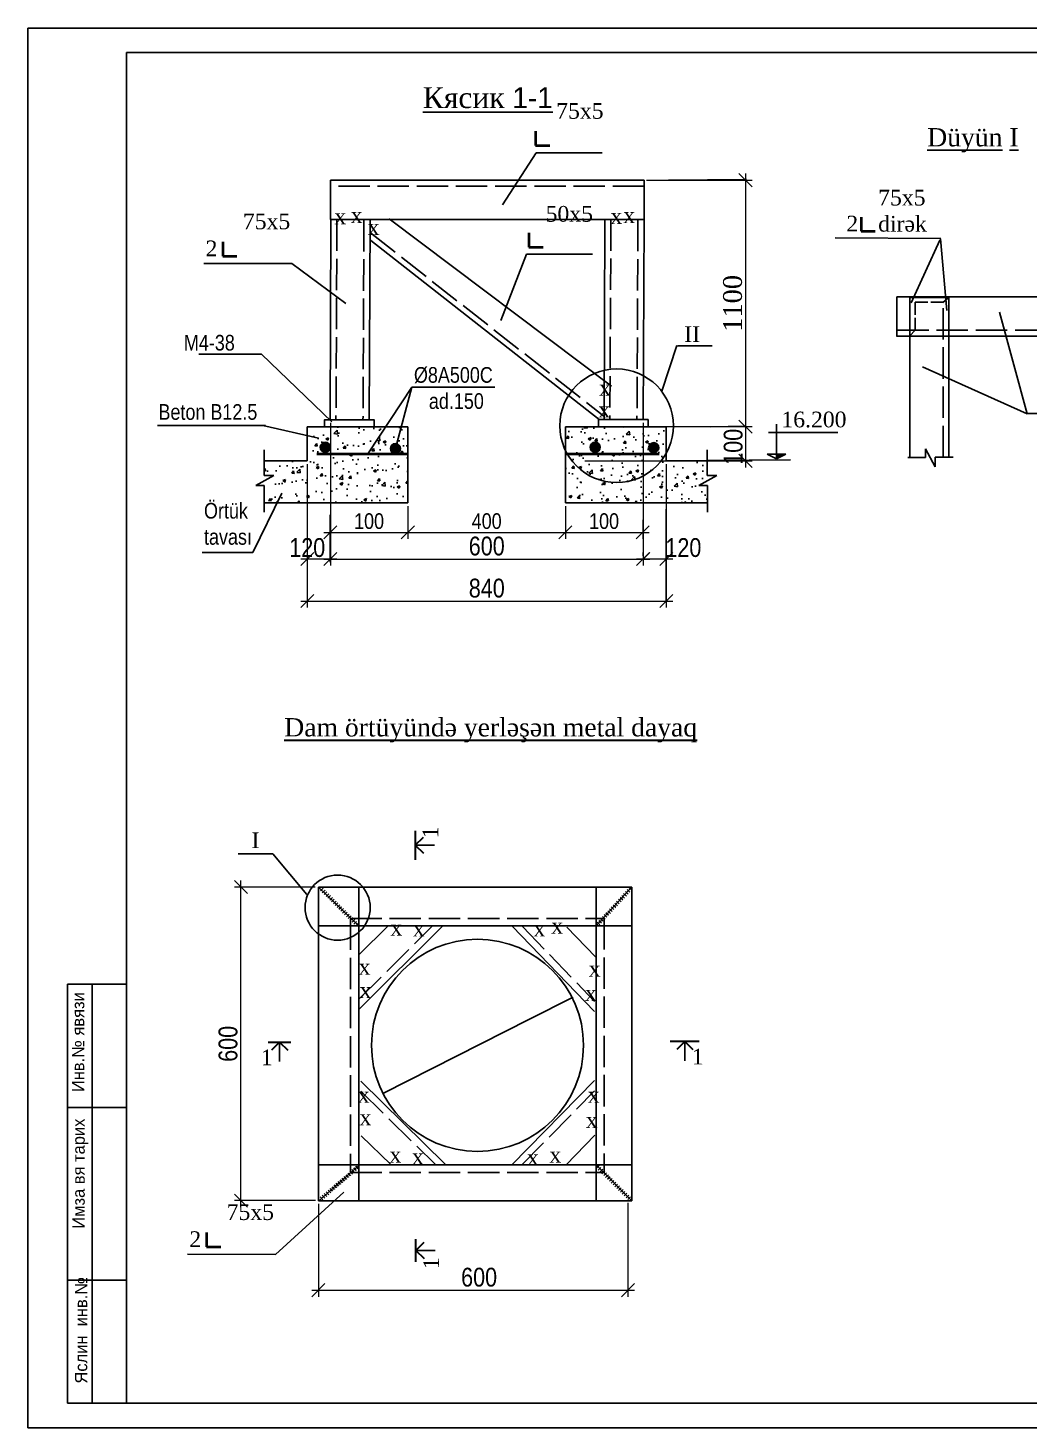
# Model space of a CAD drawing. Header units: millimetres. Extents: x -149347 to 251215, y -2929184 to -2541447.
# Drawn here: x 197257 to 216407, y -2694886 to -2668104 of the extents above; entities that cross this region are included whole.
import ezdxf

# ---------------------------------------------------------------- set-up
doc = ezdxf.new("R2010")
doc.units = ezdxf.units.MM
doc.linetypes.add('ACAD_ISO02W100', pattern=[15, 12, -3])
doc.styles.add('CP_ATTR', font='A3TI(LA).TTF')
doc.styles.get("Standard").update_dxf_attribs({"font": 'times.ttf'})
doc.styles.add('style1', font='A3TI(LA).TTF', dxfattribs={"height": 400})
doc.styles.add('style3', font='A3TI(LA).TTF', dxfattribs={"height": 400})
doc.styles.add('style6', font='ARIALN.TTF', dxfattribs={"height": 300})
doc.dimstyles.new('DIM_100', dxfattribs={"dimscale": 100, "dimtxt": 250, "dimasz": 2.5, "dimexe": 1.25, "dimexo": 0.625, "dimtad": 1, "dimdec": 0, "dimtxsty": 'style1', "dimblk": 'OBLIQUE', "dimcen": 2.5, "dimdle": 1.25, "dimclrd": 251, "dimclre": 251, "dimaunit": 1, "dimadec": 3, "dimazin": 0, "dimtfac": 1, "dimtdec": 0, "dimtmove": 1, "dimatfit": 3, "dimfxl": 1.25, "dimlwd": 5, "dimlwe": 5, "dimarcsym": 0})
doc.dimstyles.get("Standard").update_dxf_attribs({"dimtxt": 0.18, "dimasz": 0.18, "dimexe": 0.18, "dimexo": 0.0625, "dimgap": 0.09, "dimtad": 0, "dimtih": 1, "dimtoh": 1, "dimdec": 4, "dimzin": 0, "dimdsep": 46, "dimtxsty": 'Standard', "dimcen": 0.09, "dimadec": 0, "dimazin": 0, "dimtfac": 1, "dimtdec": 4, "dimtofl": 0, "dimtmove": 0, "dimatfit": 3, "dimfxl": 1, "dimtolj": 1, "dimtzin": 0, "dimarcsym": 0})

# ---------------------------------------------------------------- blocks, each defined once
blk = doc.blocks.new('mekteb')
at = {"color": 0, "lineweight": 25}
for p, q in [((99643, -1821466), (139843, -1821466)), ((99643, -1849866), (99643, -1821466)), ((139843, -1849866), (99643, -1849866))]:
    blk.add_line(p, q, dxfattribs=at)
at = {"color": 0, "lineweight": 25, "ltscale": 15}
for p, q in [((101643, -1849366), (101643, -1821966)), ((139343, -1821966), (101643, -1821966)), ((101643, -1849366), (139343, -1849366))]:
    blk.add_line(p, q, dxfattribs=at)
at = {"lineweight": 25, "ltscale": 0.25}
for p, q in [((100443, -1849366), (100443, -1840866)), ((100943, -1849367), (100943, -1840866))]:
    blk.add_line(p, q, dxfattribs=at)
at = {"lineweight": 25}
for p, q in [((101643, -1840866), (100443, -1840866)), ((101645, -1843366), (100445, -1843366)), ((101645, -1846866), (100445, -1846866)), ((101643, -1849366), (100443, -1849366))]:
    blk.add_line(p, q, dxfattribs=at)
at = {"lineweight": 25, "char_height": 250.01, "width": 5960.07, "attachment_point": 1, "rotation": 90, "style": 'CP_ATTR'}
for s, insert in [('\\pt3143;Инв.№ явязи', (100535, -1843053)), ('\\pt3143;Имза вя тарих', (100544, -1845823)), ('\\pt3143;Яслин  инв.№', (100595, -1848965))]:
    blk.add_mtext(s, dxfattribs=dict(at, insert=insert))
blk = doc.blocks.new('_Oblique')
at = {"color": 0, "linetype": 'ByBlock', "lineweight": -2}
blk.add_line((-0.5, -0.5), (0.5, 0.5), dxfattribs=at)
blk = doc.blocks.new('*D1612')
at = {"color": 251, "linetype": 'ByBlock', "lineweight": 5, "ltscale": 50, "transparency": 16777216}
blk.add_line((210984, -2670889), (210984, -2675855), dxfattribs=at)
at = {"color": 251, "lineweight": 5, "ltscale": 50, "transparency": 16777216}
for p, q in [((209088, -2671014), (211109, -2671014)), ((209163, -2675730), (211109, -2675730))]:
    blk.add_line(p, q, dxfattribs=at)
at = {"layer": 'Defpoints', "color": 0, "lineweight": 15, "ltscale": 50, "transparency": 16777216}
for p in [(209026, -2671014), (209100, -2675730), (210984, -2675730)]:
    blk.add_point(p, dxfattribs=at)
at = {"color": 251, "lineweight": 5, "ltscale": 50, "transparency": 16777216, "xscale": 250, "yscale": 250, "zscale": 250}
for p, rotation in [((210984, -2671014), 90), ((210984, -2675730), 270)]:
    blk.add_blockref('_Oblique', p, dxfattribs=dict(at, rotation=rotation))
at = {"color": 0, "lineweight": 15, "ltscale": 50, "transparency": 16777216, "insert": (210738, -2673372), "char_height": 300, "attachment_point": 5, "rotation": 90, "style": 'style6'}
blk.add_mtext('{\\fTimes New Roman|b0|i0|c238|p18;\\H1.2x;1100}', dxfattribs=at)
blk = doc.blocks.new('*D1613')
at = {"color": 251, "lineweight": 5, "ltscale": 50, "transparency": 16777216}
for p, q in [((210388, -2675730), (211109, -2675730)), ((207908, -2676384), (211109, -2676384))]:
    blk.add_line(p, q, dxfattribs=at)
at = {"color": 251, "linetype": 'ByBlock', "lineweight": 5, "ltscale": 50, "transparency": 16777216}
blk.add_line((210984, -2675605), (210984, -2676509), dxfattribs=at)
at = {"layer": 'Defpoints', "color": 0, "lineweight": 15, "ltscale": 50, "transparency": 16777216}
for p in [(210325, -2675730), (207846, -2676384), (210984, -2676384)]:
    blk.add_point(p, dxfattribs=at)
at = {"color": 251, "lineweight": 5, "ltscale": 50, "transparency": 16777216, "xscale": 250, "yscale": 250, "zscale": 250}
for p, rotation in [((210984, -2675730), 90), ((210984, -2676384), 270)]:
    blk.add_blockref('_Oblique', p, dxfattribs=dict(at, rotation=rotation))
at = {"color": 0, "lineweight": 15, "ltscale": 50, "transparency": 16777216, "insert": (210750, -2676115), "char_height": 300, "attachment_point": 5, "rotation": 90, "style": 'style6'}
blk.add_mtext('{\\H1.2x;100}', dxfattribs=at)
blk = doc.blocks.new('*D1614')
at = {"color": 251, "lineweight": 5, "ltscale": 50, "transparency": 16777216}
for p, q in [((202599, -2676449), (202599, -2679192)), ((209469, -2676449), (209469, -2679192))]:
    blk.add_line(p, q, dxfattribs=at)
at = {"color": 251, "linetype": 'ByBlock', "lineweight": 5, "ltscale": 50, "transparency": 16777216}
blk.add_line((202474, -2679067), (209594, -2679067), dxfattribs=at)
at = {"layer": 'Defpoints', "color": 0, "lineweight": 15, "ltscale": 50, "transparency": 16777216}
for p in [(202599, -2676387), (209469, -2676387), (209469, -2679067)]:
    blk.add_point(p, dxfattribs=at)
at = {"color": 251, "lineweight": 5, "ltscale": 50, "transparency": 16777216, "xscale": 250, "yscale": 250, "zscale": 250, "rotation": 180}
blk.add_blockref('_Oblique', (202599, -2679067), dxfattribs=at)
at = {"color": 251, "lineweight": 5, "ltscale": 50, "transparency": 16777216, "xscale": 250, "yscale": 250, "zscale": 250}
blk.add_blockref('_Oblique', (209469, -2679067), dxfattribs=at)
at = {"color": 0, "lineweight": 15, "ltscale": 50, "transparency": 16777216, "insert": (206034, -2678821), "char_height": 300, "attachment_point": 5, "style": 'style6'}
blk.add_mtext('{\\H1.2x;840}', dxfattribs=at)
blk = doc.blocks.new('*D1615')
at = {"color": 251, "lineweight": 5, "ltscale": 50, "transparency": 16777216}
for p, q in [((203041, -2675659), (203041, -2678387)), ((209026, -2675656), (209026, -2678387))]:
    blk.add_line(p, q, dxfattribs=at)
at = {"color": 251, "linetype": 'ByBlock', "lineweight": 5, "ltscale": 50, "transparency": 16777216}
blk.add_line((202916, -2678262), (209151, -2678262), dxfattribs=at)
at = {"layer": 'Defpoints', "color": 0, "lineweight": 15, "ltscale": 50, "transparency": 16777216}
for p in [(203041, -2675597), (209026, -2675593), (209026, -2678262)]:
    blk.add_point(p, dxfattribs=at)
at = {"color": 251, "lineweight": 5, "ltscale": 50, "transparency": 16777216, "xscale": 250, "yscale": 250, "zscale": 250, "rotation": 180}
blk.add_blockref('_Oblique', (203041, -2678262), dxfattribs=at)
at = {"color": 251, "lineweight": 5, "ltscale": 50, "transparency": 16777216, "xscale": 250, "yscale": 250, "zscale": 250}
blk.add_blockref('_Oblique', (209026, -2678262), dxfattribs=at)
at = {"color": 0, "lineweight": 15, "ltscale": 50, "transparency": 16777216, "insert": (206033, -2678016), "char_height": 300, "attachment_point": 5, "style": 'style6'}
blk.add_mtext('{\\H1.2x;600}', dxfattribs=at)
blk = doc.blocks.new('*D1616')
at = {"color": 251, "linetype": 'ByBlock', "lineweight": 5, "ltscale": 50, "transparency": 16777216}
blk.add_line((203166, -2678263), (202475, -2678263), dxfattribs=at)
at = {"color": 251, "lineweight": 5, "ltscale": 50, "transparency": 16777216}
for p, q in [((202600, -2678325), (202600, -2678388)), ((203041, -2678325), (203041, -2678388))]:
    blk.add_line(p, q, dxfattribs=at)
at = {"layer": 'Defpoints', "color": 0, "lineweight": 15, "ltscale": 50, "transparency": 16777216}
for p in [(202600, -2678262), (202600, -2678263), (203041, -2678262)]:
    blk.add_point(p, dxfattribs=at)
at = {"color": 251, "lineweight": 5, "ltscale": 50, "transparency": 16777216, "xscale": 250, "yscale": 250, "zscale": 250, "rotation": 180}
blk.add_blockref('_Oblique', (202600, -2678263), dxfattribs=at)
at = {"color": 251, "lineweight": 5, "ltscale": 50, "transparency": 16777216, "xscale": 250, "yscale": 250, "zscale": 250}
blk.add_blockref('_Oblique', (203041, -2678263), dxfattribs=at)
at = {"color": 0, "lineweight": 15, "ltscale": 50, "transparency": 16777216, "insert": (202599, -2678045), "char_height": 300, "attachment_point": 5, "style": 'style6'}
blk.add_mtext('{\\H1.2x;120}', dxfattribs=at)
blk = doc.blocks.new('*D1617')
at = {"color": 251, "lineweight": 5, "ltscale": 50, "transparency": 16777216}
for p, q in [((209025, -2678203), (209025, -2678136)), ((209468, -2678203), (209468, -2678136))]:
    blk.add_line(p, q, dxfattribs=at)
at = {"color": 251, "linetype": 'ByBlock', "lineweight": 5, "ltscale": 50, "transparency": 16777216}
blk.add_line((208900, -2678261), (209593, -2678261), dxfattribs=at)
at = {"layer": 'Defpoints', "color": 0, "lineweight": 15, "ltscale": 50, "transparency": 16777216}
for p in [(209025, -2678266), (209468, -2678261), (209468, -2678266)]:
    blk.add_point(p, dxfattribs=at)
at = {"color": 251, "lineweight": 5, "ltscale": 50, "transparency": 16777216, "xscale": 250, "yscale": 250, "zscale": 250, "rotation": 180}
blk.add_blockref('_Oblique', (209025, -2678261), dxfattribs=at)
at = {"color": 251, "lineweight": 5, "ltscale": 50, "transparency": 16777216, "xscale": 250, "yscale": 250, "zscale": 250}
blk.add_blockref('_Oblique', (209468, -2678261), dxfattribs=at)
at = {"color": 0, "lineweight": 15, "ltscale": 50, "transparency": 16777216, "insert": (209795, -2678045), "char_height": 300, "attachment_point": 5, "style": 'style6'}
blk.add_mtext('{\\H1.2x;120}', dxfattribs=at)
blk = doc.blocks.new('*D1619')
at = {"color": 0, "lineweight": -2, "transparency": 16777216}
for p, q in [((207676, -2686648), (206851, -2687067)), ((204060, -2688482), (206850, -2687067))]:
    blk.add_line(p, q, dxfattribs=at)
at = {"color": 0, "transparency": 16777216}
for p, q in [((207676, -2686647), (207677, -2686648)), ((204059, -2688481), (204060, -2688482))]:
    blk.add_line(p, q, dxfattribs=at)
at = {"color": 0, "lineweight": 15, "transparency": 16777216}
for points in [[(207676, -2686648), (207676, -2686648), (207677, -2686648)], [(204060, -2688482), (204060, -2688482), (204060, -2688482)]]:
    blk.add_solid(points, dxfattribs=at)
at = {"layer": 'Defpoints', "color": 0, "lineweight": 15, "transparency": 16777216}
for p in [(207668, -2686631), (207677, -2686648), (204051, -2688465)]:
    blk.add_point(p, dxfattribs=at)
at = {"color": 0, "transparency": 16777216, "insert": (206850, -2687067), "char_height": 0.18, "attachment_point": 5}
blk.add_mtext('\\A1;{\\fTimes New Roman|b0|i0|c238|p18;\\H1.2x;%%C400}', dxfattribs=at)
blk = doc.blocks.new('*D1620')
at = {"color": 251, "lineweight": 5, "ltscale": 50, "transparency": 16777216}
for p, q in [((202812, -2690600), (202812, -2692374)), ((208735, -2690579), (208735, -2692374))]:
    blk.add_line(p, q, dxfattribs=at)
at = {"color": 251, "linetype": 'ByBlock', "lineweight": 5, "ltscale": 50, "transparency": 16777216}
blk.add_line((202687, -2692249), (208860, -2692249), dxfattribs=at)
at = {"layer": 'Defpoints', "color": 0, "lineweight": 15, "ltscale": 50, "transparency": 16777216}
for p in [(202812, -2690537), (208735, -2690516), (208735, -2692249)]:
    blk.add_point(p, dxfattribs=at)
at = {"color": 251, "lineweight": 5, "ltscale": 50, "transparency": 16777216, "xscale": 250, "yscale": 250, "zscale": 250, "rotation": 180}
blk.add_blockref('_Oblique', (202812, -2692249), dxfattribs=at)
at = {"color": 251, "lineweight": 5, "ltscale": 50, "transparency": 16777216, "xscale": 250, "yscale": 250, "zscale": 250}
blk.add_blockref('_Oblique', (208735, -2692249), dxfattribs=at)
at = {"color": 0, "lineweight": 15, "ltscale": 50, "transparency": 16777216, "insert": (205887, -2692003), "char_height": 300, "attachment_point": 5, "style": 'style6'}
blk.add_mtext('{\\H1.2x;600}', dxfattribs=at)
blk = doc.blocks.new('*D1618')
at = {"color": 251, "lineweight": 5, "ltscale": 50, "transparency": 16777216}
for p, q in [((202750, -2684537), (201206, -2684537)), ((202757, -2690537), (201206, -2690537))]:
    blk.add_line(p, q, dxfattribs=at)
at = {"color": 251, "linetype": 'ByBlock', "lineweight": 5, "ltscale": 50, "transparency": 16777216}
blk.add_line((201331, -2690662), (201331, -2684412), dxfattribs=at)
at = {"layer": 'Defpoints', "color": 0, "lineweight": 15, "ltscale": 50, "transparency": 16777216}
for p in [(201331, -2684537), (202812, -2684537), (202820, -2690537)]:
    blk.add_point(p, dxfattribs=at)
at = {"color": 251, "lineweight": 5, "ltscale": 50, "transparency": 16777216, "xscale": 250, "yscale": 250, "zscale": 250}
for p, rotation in [((201331, -2684537), 90), ((201331, -2690537), 270)]:
    blk.add_blockref('_Oblique', p, dxfattribs=dict(at, rotation=rotation))
at = {"color": 0, "lineweight": 15, "ltscale": 50, "transparency": 16777216, "insert": (201085, -2687537), "char_height": 300, "attachment_point": 5, "rotation": 90, "style": 'style6'}
blk.add_mtext('{\\H1.2x;600}', dxfattribs=at)
blk = doc.blocks.new('*D1632')
at = {"color": 251, "lineweight": 5, "ltscale": 50, "transparency": 16777216}
for p, q in [((204524, -2677251), (204524, -2677879)), ((203041, -2677478), (203041, -2677879))]:
    blk.add_line(p, q, dxfattribs=at)
at = {"color": 251, "linetype": 'ByBlock', "lineweight": 5, "ltscale": 50, "transparency": 16777216}
blk.add_line((202916, -2677754), (204649, -2677754), dxfattribs=at)
at = {"layer": 'Defpoints', "color": 0, "lineweight": 15, "ltscale": 50, "transparency": 16777216}
for p in [(203041, -2677416), (204524, -2677188), (204524, -2677754)]:
    blk.add_point(p, dxfattribs=at)
at = {"color": 251, "lineweight": 5, "ltscale": 50, "transparency": 16777216, "xscale": 250, "yscale": 250, "zscale": 250, "rotation": 180}
blk.add_blockref('_Oblique', (203041, -2677754), dxfattribs=at)
at = {"color": 251, "lineweight": 5, "ltscale": 50, "transparency": 16777216, "xscale": 250, "yscale": 250, "zscale": 250}
blk.add_blockref('_Oblique', (204524, -2677754), dxfattribs=at)
at = {"color": 0, "lineweight": 15, "ltscale": 50, "transparency": 16777216, "insert": (203782, -2677539), "char_height": 300, "attachment_point": 5, "style": 'style6'}
blk.add_mtext('100', dxfattribs=at)
blk = doc.blocks.new('*D1633')
at = {"color": 251, "lineweight": 5, "ltscale": 50, "transparency": 16777216}
for p, q in [((204524, -2677251), (204524, -2677879)), ((207539, -2677251), (207539, -2677879))]:
    blk.add_line(p, q, dxfattribs=at)
at = {"color": 251, "linetype": 'ByBlock', "lineweight": 5, "ltscale": 50, "transparency": 16777216}
blk.add_line((204399, -2677754), (207664, -2677754), dxfattribs=at)
at = {"layer": 'Defpoints', "color": 0, "lineweight": 15, "ltscale": 50, "transparency": 16777216}
for p in [(204524, -2677189), (207539, -2677188), (207539, -2677754)]:
    blk.add_point(p, dxfattribs=at)
at = {"color": 251, "lineweight": 5, "ltscale": 50, "transparency": 16777216, "xscale": 250, "yscale": 250, "zscale": 250, "rotation": 180}
blk.add_blockref('_Oblique', (204524, -2677754), dxfattribs=at)
at = {"color": 251, "lineweight": 5, "ltscale": 50, "transparency": 16777216, "xscale": 250, "yscale": 250, "zscale": 250}
blk.add_blockref('_Oblique', (207539, -2677754), dxfattribs=at)
at = {"color": 0, "lineweight": 15, "ltscale": 50, "transparency": 16777216, "insert": (206032, -2677539), "char_height": 300, "attachment_point": 5, "style": 'style6'}
blk.add_mtext('400', dxfattribs=at)
blk = doc.blocks.new('*D1634')
at = {"color": 251, "lineweight": 5, "ltscale": 50, "transparency": 16777216}
for p, q in [((207539, -2677251), (207539, -2677879)), ((209017, -2677511), (209017, -2677879))]:
    blk.add_line(p, q, dxfattribs=at)
at = {"color": 251, "linetype": 'ByBlock', "lineweight": 5, "ltscale": 50, "transparency": 16777216}
blk.add_line((207414, -2677754), (209142, -2677754), dxfattribs=at)
at = {"layer": 'Defpoints', "color": 0, "lineweight": 15, "ltscale": 50, "transparency": 16777216}
for p in [(207539, -2677189), (209017, -2677448), (209017, -2677754)]:
    blk.add_point(p, dxfattribs=at)
at = {"color": 251, "lineweight": 5, "ltscale": 50, "transparency": 16777216, "xscale": 250, "yscale": 250, "zscale": 250, "rotation": 180}
blk.add_blockref('_Oblique', (207539, -2677754), dxfattribs=at)
at = {"color": 251, "lineweight": 5, "ltscale": 50, "transparency": 16777216, "xscale": 250, "yscale": 250, "zscale": 250}
blk.add_blockref('_Oblique', (209017, -2677754), dxfattribs=at)
at = {"color": 0, "lineweight": 15, "ltscale": 50, "transparency": 16777216, "insert": (208278, -2677539), "char_height": 300, "attachment_point": 5, "style": 'style6'}
blk.add_mtext('100', dxfattribs=at)

msp = doc.modelspace()

# ---------------------------------------------------------------- hatches: boundary and pattern name
h = msp.add_hatch()
h.set_pattern_fill('AR-CONC', color=256, scale=3, style=0)
h.set_pattern_definition([(50, (-24879.62, -2748099.73), (546.554, -47.81726), [57.15, -628.65]), (355, (-24879.6, -2748099.73), (-105.7285, 573.1699), [45.72, -502.92]), (100.451, (-24834.1, -2748103.7), (440.8275, 525.3501), [48.57, -534.27]), (46.1842, (-24879.6, -2747947.3), (813.2371, -126.127), [85.725, -942.975]), (96.6356, (-24811.85, -2747957.8), (712.2127, 742.2767), [72.855, -801.405]), (351.184, (-24879.6, -2747947.3), (712.2138, 742.2754), [68.58, -754.38]), (21, (-24803.42, -2747985.43), (454.8446, -306.79656), [57.15, -628.65]), (326, (-24803.4, -2747985.43), (185.4061, 552.5639), [45.72, -502.92]), (71.4514, (-24765.5, -2748011), (640.2495, 245.7686), [48.57, -534.27]), (37.5, (-24879.62, -2748099.73), (9.26581, 253.66512), [0, -496.824, 0, -510.54, 0, -504.825]), (7.5, (-24879.62, -2748099.73), (200.459, 300.54172), [0, -291.084, 0, -485.394, 0, -192.405]), (327.5, (-25049.55, -2748099.73), (406.77179, -17.18623), [0, -190.5, 0, -594.36, 0, -788.67]), (317.5, (-25125.75, -2748099.73), (444.38754, 76.27947), [0, -247.65, 0, -394.716, 0, -560.07])])
h.paths.add_polyline_path([(202847.52814, -2676124.38823, -1), (203041.49965, -2676124.38823, -1)], flags=16)
h.paths.add_polyline_path([(209468.71838, -2675733.51644), (207613.71544, -2675733.51644, 0.7053041086), (209554.12776, -2676383.53023), (209468.71838, -2676383.56703)])
h.paths.add_polyline_path([(209324.26704, -2676133.20517, -1), (209130.29553, -2676133.20517, -1)], flags=16)
h.paths.add_polyline_path([(208203.60492, -2676124.38823, -1), (208009.63341, -2676124.38823, -1)], flags=16)
edge = h.paths.add_edge_path()
edge.add_line((204524.18999, -2677188.03498), (204524.18999, -2676247.8248))
edge.add_line((204524.18999, -2676247.8248), (204285.77923, -2676247.8248))
edge.add_arc((204285.77923, -2676150.83905), 96.98575, 75.108460223, 270, ccw=False)
edge.add_line((204310.70361, -2676057.11066), (204396.75421, -2675733.51644))
edge.add_line((204396.75421, -2675733.51644), (203877.20967, -2675733.51644))
edge.add_line((203877.20967, -2675733.51644), (203877.20967, -2675733.96773))
edge.add_line((203877.20967, -2675733.96773), (202929.95688, -2675733.96773))
edge.add_line((202929.95688, -2675733.96773), (202929.95688, -2675733.51644))
edge.add_line((202929.95688, -2675733.51644), (202598.60102, -2675733.51644))
edge.add_line((202598.60102, -2675733.51644), (202598.60102, -2676386.52741))
edge.add_line((202598.60102, -2676386.52741), (201772.49631, -2676386.88338))
edge.add_line((201772.49631, -2676386.88338), (201772.49631, -2676665.58836))
edge.add_line((201772.49631, -2676665.58836), (201959.09069, -2676665.58836))
edge.add_line((201959.09069, -2676665.58836), (201614.19936, -2676854.14801))
edge.add_line((201614.19936, -2676854.14801), (201776.88407, -2676854.14801))
edge.add_line((201776.88407, -2676854.14801), (201776.88407, -2677188.03498))
edge.add_line((201776.88407, -2677188.03498), (204524.18999, -2677188.03498))
edge = h.paths.add_edge_path()
edge.add_line((207539.35773, -2676247.8248), (207539.35773, -2677188.03498))
edge.add_line((207539.35773, -2677188.03498), (210255.23505, -2677188.03498))
edge.add_line((210255.23505, -2677188.03498), (210255.23505, -2676854.14801))
edge.add_line((210255.23505, -2676854.14801), (210092.55034, -2676854.14801))
edge.add_line((210092.55034, -2676854.14801), (210437.44167, -2676665.58836))
edge.add_line((210437.44167, -2676665.58836), (210250.84729, -2676665.58836))
edge.add_line((210250.84729, -2676665.58836), (210250.84729, -2676383.23001))
edge.add_line((210250.84729, -2676383.23001), (209554.12776, -2676383.53023))
edge.add_arc((208699.70921, -2675712.87574), 1086.1899, 209.505064658, 321.870745055, ccw=False)
edge.add_line((207754.38492, -2676247.8248), (207539.35773, -2676247.8248))
edge = h.paths.add_edge_path()
edge.add_line((207539.35773, -2675733.51644), (207539.35773, -2676247.8248))
edge.add_line((207539.35773, -2676247.8248), (207754.38492, -2676247.8248))
edge.add_arc((208699.70921, -2675712.87574), 1086.1899, 181.088848522, 209.505064658, ccw=False)
edge.add_line((207613.71544, -2675733.51644), (207539.35773, -2675733.51644))
edge = h.paths.add_edge_path()
edge.add_line((204524.18999, -2676247.8248), (204524.18999, -2675733.51644))
edge.add_line((204524.18999, -2675733.51644), (204396.75421, -2675733.51644))
edge.add_line((204396.75421, -2675733.51644), (204310.70361, -2676057.11066))
edge.add_arc((204285.77923, -2676150.83905), 96.98575, -90, 75.108460223, ccw=False)
edge.add_line((204285.77923, -2676247.8248), (204524.18999, -2676247.8248))
for points in [[(203041.49965, -2676124.38823, 1), (202847.52814, -2676124.38823, 1)], [(204382.76498, -2676150.83905, 1), (204188.79347, -2676150.83905, 1)], [(208203.60492, -2676124.38823, 1), (208009.63341, -2676124.38823, 1)], [(209324.26704, -2676133.20517, 1), (209130.29553, -2676133.20517, 1)]]:
    msp.add_hatch(color=256).paths.add_polyline_path(points)
at = {"ltscale": 200}
msp.add_hatch(color=256, dxfattribs=at).paths.add_polyline_path([(211752.42174, -2676253.21626), (211573.68397, -2676253.21626), (211573.68397, -2676342.95371)])

# ---------------------------------------------------------------- linework, layer by layer
at = {"lineweight": 40}
for p, q in [((206966.36147, -2670077.69441), (206966.36147, -2670349.86968)), ((206966.36147, -2670349.86968), (207238.75975, -2670349.86968)), ((213194.84878, -2671719.43441), (213194.84878, -2671991.60969)), ((206841.34155, -2672024.88794), (206841.34155, -2672297.06322)), ((213194.84878, -2671991.60969), (213467.24707, -2671991.60969)), ((200982.81573, -2672193.84509), (200982.81573, -2672466.02036)), ((206841.34155, -2672297.06322), (207113.73983, -2672297.06322)), ((200982.81573, -2672466.02036), (201255.21401, -2672466.02036)), ((202785.68015, -2676247.8248), (204524.18999, -2676247.8248)), ((207539.35773, -2676247.8248), (209333.17045, -2676247.8248)), ((200671.90534, -2691147.31914), (200671.90534, -2691419.49442)), ((200671.90534, -2691419.49442), (200944.30363, -2691419.49442))]:
    msp.add_line(p, q, dxfattribs=at)
for p, q in [((206336.3841, -2671488.6379), (206976.4325, -2670493.06588)), ((206976.4325, -2670493.06588), (208241.52267, -2670493.06588)), ((211000.60241, -2671004.42545), (209507.38537, -2671014.1013)), ((203044.0934, -2671014.1013), (203044.0934, -2671764.1013)), ((209044.0934, -2671014.1013), (203044.0934, -2671014.1013)), ((209044.0934, -2671764.1013), (209044.0934, -2671014.1013)), ((203052.74762, -2671767.59409), (203040.56456, -2675596.97767)), ((203044.0934, -2671764.1013), (209044.0934, -2671764.1013)), ((203802.74762, -2671767.59409), (203052.74762, -2671767.59409)), ((203784.60231, -2675596.97767), (203802.74762, -2671767.59409)), ((208419.97693, -2674958.09009), (204163.90352, -2671752.82603)), ((208294.0934, -2671764.1013), (208281.91034, -2675593.48488)), ((209025.9481, -2675593.48488), (209044.0934, -2671764.1013)), ((203813.32345, -2672170.97759), (208180.91466, -2675591.61661)), ((212697.43525, -2672118.71664), (214720.15956, -2672130.27832)), ((214704.11324, -2672160.35952), (214153.19121, -2673359.71131)), ((214716.70574, -2672135.19523), (214833.18689, -2673510.69768)), ((200617.68465, -2672609.21656), (202302.84101, -2672611.84984)), ((202302.84101, -2672611.84984), (203336.67874, -2673376.26348)), ((206301.87525, -2673697.18398), (206790.67642, -2672432.40113)), ((206790.67642, -2672432.40113), (208055.76659, -2672432.40113)), ((213877.20265, -2673999.36559), (213877.20265, -2673249.36559)), ((217784.35196, -2673249.36559), (213878.82841, -2673249.36559)), ((214126.76203, -2673258.05206), (214126.76203, -2676323.49127)), ((214876.76203, -2673258.05206), (214126.76203, -2673258.05206)), ((214761.28426, -2673352.07004), (214871.02386, -2673261.91391)), ((214876.76203, -2676329.08746), (214876.76203, -2673258.05206)), ((215843.88111, -2673541.09258), (216370.34616, -2675483.37143)), ((214229.65892, -2673885.69662), (214127.2358, -2673992.90928)), ((214224.78163, -2673880.82345), (214229.65892, -2673885.69662)), ((209668.82752, -2674179.09328), (209382.77271, -2675050.84752)), ((213873.23222, -2673999.36559), (217784.35196, -2673999.36559)), ((201725.28438, -2674344.80154), (200523.48087, -2674344.80154)), ((203068.1808, -2675636.27969), (201725.28438, -2674344.80154)), ((216370.34616, -2675483.37143), (214369.24752, -2674586.21114)), ((204598.50348, -2674974.83614), (203770.6151, -2676233.73374)), ((204285.77923, -2676150.83905), (204598.50348, -2674974.83614)), ((206186.04816, -2674974.83614), (204598.50348, -2674974.83614)), ((216352.41869, -2675475.64836), (217318.76279, -2675475.64836)), ((199732.13001, -2675710.12283), (201802.84207, -2675710.12283)), ((202815.8195, -2675952.22143), (201751.80632, -2675709.56055)), ((202598.60102, -2675733.51644), (204524.18999, -2675733.51644)), ((202598.60102, -2675733.51644), (202598.60102, -2676386.88338)), ((207539.35773, -2675733.51644), (209468.71838, -2675733.51644)), ((209468.71838, -2675733.51644), (209468.71838, -2676386.88338)), ((210983.70711, -2675720.79909), (210313.67601, -2675730.47494)), ((201772.49631, -2676175.7334), (201772.49631, -2676665.58836)), ((209468.71838, -2676383.56703), (211846.21548, -2676363.34536)), ((210250.84729, -2676175.7334), (210250.84729, -2676665.58836)), ((214425.32343, -2676319.51234), (214087.29734, -2676319.51234)), ((214613.88307, -2676501.71896), (214425.32343, -2676156.82763)), ((214425.32343, -2676156.82763), (214425.32343, -2676319.51234)), ((214957.82588, -2676315.12458), (214613.88307, -2676315.12458)), ((214613.88307, -2676315.12458), (214613.88307, -2676501.71896)), ((201772.49631, -2676386.88338), (202598.60102, -2676386.52741)), ((201959.09069, -2676665.58836), (201614.19936, -2676854.14801)), ((201614.19936, -2676854.14801), (201776.88407, -2676854.14801)), ((201772.49631, -2676665.58836), (201959.09069, -2676665.58836)), ((201776.88407, -2676854.14801), (201776.88407, -2677367.69199)), ((210437.44167, -2676665.58836), (210092.55034, -2676854.14801)), ((210092.55034, -2676854.14801), (210255.23505, -2676854.14801)), ((210250.84729, -2676665.58836), (210437.44167, -2676665.58836)), ((210255.23505, -2676854.14801), (210255.23505, -2677367.69199)), ((202115.0435, -2676999.83666), (201559.81568, -2678136.20352)), ((201776.88407, -2677188.03498), (204524.18999, -2677188.03498)), ((207539.35773, -2677188.03498), (210255.23505, -2677188.03498)), ((209468.71838, -2679067.19126), (209468.71838, -2677310.69886)), ((201559.81568, -2678136.20352), (200585.96678, -2678136.20352)), ((202593.93158, -2684678.78137), (201939.12506, -2683900.16959)), ((202812.04411, -2684537.40591), (208812.04411, -2684537.40591)), ((202812.04411, -2690537.40591), (202812.04411, -2684537.40591)), ((203588.31241, -2685276.52463), (202812.04411, -2684537.40591)), ((202852.28549, -2684609.82093), (202904.33346, -2684559.41924)), ((202887.62401, -2684645.19307), (202939.67198, -2684594.79138)), ((202922.96254, -2684680.56522), (202975.01051, -2684630.16353)), ((202958.30106, -2684715.93736), (203010.34903, -2684665.53567)), ((203588.31241, -2690537.40591), (203588.31241, -2684537.40591)), ((208121.43879, -2685285.90642), (208802.57111, -2684541.71098)), ((208124.25008, -2684537.40591), (208124.25008, -2690537.40591)), ((208703.97219, -2684709.13575), (208651.66988, -2684658.99803)), ((208738.00576, -2684672.50631), (208685.70345, -2684622.36859)), ((208772.03933, -2684635.87686), (208719.73702, -2684585.73915)), ((208806.0729, -2684599.24742), (208753.77059, -2684549.1097)), ((208812.04411, -2684537.40591), (208812.04411, -2690537.40591)), ((202993.63958, -2684751.30951), (203045.68755, -2684700.90782)), ((203028.97811, -2684786.68166), (203081.02608, -2684736.27997)), ((203064.31663, -2684822.0538), (203116.3646, -2684771.65211)), ((203099.65516, -2684857.42595), (203151.70313, -2684807.02426)), ((203134.99368, -2684892.7981), (203187.04165, -2684842.39641)), ((203170.3322, -2684928.17024), (203222.38017, -2684877.76855)), ((203205.67073, -2684963.54239), (203257.7187, -2684913.1407)), ((208467.64375, -2684968.09624), (208415.34144, -2684917.95853)), ((208501.67732, -2684931.4668), (208449.37501, -2684881.32908)), ((208535.71088, -2684894.83736), (208483.40858, -2684844.69964)), ((208569.74445, -2684858.20791), (208517.44215, -2684808.0702)), ((208603.77802, -2684821.57847), (208551.47572, -2684771.44075)), ((208637.81159, -2684784.94902), (208585.50929, -2684734.81131)), ((208671.84516, -2684748.31958), (208619.54286, -2684698.18186)), ((203241.00925, -2684998.91453), (203293.05722, -2684948.51284)), ((203276.34777, -2685034.28668), (203328.39575, -2684983.88499)), ((203311.6863, -2685069.65883), (203363.73427, -2685019.25714)), ((203347.02482, -2685105.03097), (203399.07279, -2685054.62928)), ((203384.98686, -2685138.59289), (203437.03483, -2685088.1912)), ((203420.32539, -2685173.96503), (203472.37336, -2685123.56334)), ((203455.66391, -2685209.33718), (203507.71188, -2685158.93549)), ((203491.00243, -2685244.70933), (203543.0504, -2685194.30764)), ((208229.40876, -2685224.50235), (208177.10646, -2685174.36464)), ((208263.44233, -2685187.87291), (208211.14003, -2685137.73519)), ((208297.4759, -2685151.24346), (208245.1736, -2685101.10575)), ((208331.50947, -2685114.61402), (208279.20716, -2685064.4763)), ((208365.54304, -2685077.98458), (208313.24073, -2685027.84686)), ((208399.57661, -2685041.35513), (208347.2743, -2684991.21742)), ((208433.61018, -2685004.72569), (208381.30787, -2684954.58797)), ((202812.04411, -2685276.52463), (208812.04411, -2685276.52463)), ((203526.34096, -2685280.08147), (203578.38893, -2685229.67978)), ((203588.31241, -2685834.25748), (204146.04526, -2685276.52463)), ((203588.31241, -2686879.52919), (205191.31697, -2685276.52463)), ((206520.14368, -2685287.17925), (208093.28285, -2686919.50288)), ((207565.23727, -2685306.47547), (208112.57907, -2685874.40929)), ((208195.37519, -2685261.1318), (208143.07289, -2685210.99408)), ((203622.65124, -2688249.73513), (205240.38426, -2689837.87465)), ((206506.20571, -2689859.08967), (208094.34524, -2688241.35666)), ((203632.29976, -2689294.96231), (204195.15708, -2689847.52317)), ((207551.43289, -2689849.44116), (208103.99376, -2689286.58384)), ((208812.04411, -2689854.5269), (202812.04411, -2689854.5269)), ((202819.80185, -2690537.3832), (203578.89068, -2689872.88922)), ((203426.16546, -2690063.81171), (203379.7148, -2690008.20903)), ((203462.41992, -2690028.4121), (203415.96926, -2689972.80942)), ((203500.28742, -2689995.76164), (203453.83676, -2689940.15896)), ((203538.15492, -2689963.11118), (203491.70426, -2689907.5085)), ((203576.02242, -2689930.46072), (203529.57176, -2689874.85805)), ((208124.25008, -2689854.5269), (208812.04411, -2690537.40591)), ((208131.2302, -2689916.50858), (208183.27817, -2689866.10689)), ((208166.56872, -2689951.88072), (208218.61669, -2689901.47903)), ((208201.90724, -2689987.25287), (208253.95522, -2689936.85118)), ((208237.24577, -2690022.62501), (208289.29374, -2689972.22332)), ((208272.58429, -2690057.99716), (208324.63226, -2690007.59547)), ((203123.22545, -2690325.01537), (203076.7748, -2690269.41269)), ((203161.09296, -2690292.36491), (203114.6423, -2690236.76224)), ((203198.96046, -2690259.71446), (203152.5098, -2690204.11178)), ((203236.82796, -2690227.064), (203190.3773, -2690171.46132)), ((203274.69546, -2690194.41354), (203228.2448, -2690138.81086)), ((203312.56296, -2690161.76308), (203266.1123, -2690106.16041)), ((203350.43046, -2690129.11263), (203303.9798, -2690073.50995)), ((203388.29796, -2690096.46217), (203341.8473, -2690040.85949)), ((208307.92282, -2690093.36931), (208359.97079, -2690042.96762)), ((208343.26134, -2690128.74145), (208395.30931, -2690078.33976)), ((208378.59986, -2690164.1136), (208430.64783, -2690113.71191)), ((208413.93839, -2690199.48575), (208465.98636, -2690149.08406)), ((208449.27691, -2690234.85789), (208501.32488, -2690184.4562)), ((208484.61544, -2690270.23004), (208536.66341, -2690219.82835)), ((208519.95396, -2690305.60218), (208572.00193, -2690255.20049)), ((208555.29248, -2690340.97433), (208607.34045, -2690290.57264)), ((201991.93062, -2691565.32389), (203299.59489, -2690377.5215)), ((208812.04411, -2690537.40591), (202812.04411, -2690537.40591)), ((202896.02045, -2690520.91812), (202849.56979, -2690465.31544)), ((202933.88795, -2690488.26766), (202887.43729, -2690432.66498)), ((202971.75545, -2690455.6172), (202925.30479, -2690400.01452)), ((203009.62295, -2690422.96675), (202963.17229, -2690367.36407)), ((203047.49045, -2690390.31629), (203001.03979, -2690334.71361)), ((203085.35795, -2690357.66583), (203038.90729, -2690302.06315)), ((208590.63101, -2690376.34648), (208642.67898, -2690325.94479)), ((208625.96953, -2690411.71862), (208678.0175, -2690361.31693)), ((208663.93157, -2690445.28054), (208715.97954, -2690394.87885)), ((208699.27009, -2690480.65268), (208751.31806, -2690430.25099)), ((208734.60862, -2690516.02483), (208786.65659, -2690465.62314)), ((200306.77427, -2691562.69061), (201991.93062, -2691565.32389))]:
    msp.add_line(p, q)
at = {"linetype": 'ACAD_ISO02W100', "ltscale": 50}
for p, q in [((209044.0934, -2671128.08397), (203044.0934, -2671128.08397)), ((203166.73028, -2671767.59409), (203148.58498, -2675596.97767)), ((203683.874, -2671778.70635), (203665.7287, -2675596.97767)), ((208408.07607, -2671764.1013), (208389.93076, -2675593.48488)), ((208925.21979, -2671775.21356), (208907.07449, -2675593.48488)), ((203809.84149, -2672024.40388), (208275.99074, -2675528.74702)), ((214762.77936, -2676312.29941), (214762.77936, -2673351.79439)), ((213890.02027, -2673885.38293), (217784.35196, -2673885.38293)), ((203424.2191, -2685138.96081), (203424.2191, -2690008.55492)), ((203424.2191, -2685138.96081), (208279.7176, -2685138.96081)), ((208277.03387, -2685132.60936), (208277.03387, -2690004.13956)), ((203588.31241, -2686684.98457), (204996.77236, -2685276.52463)), ((206714.65515, -2685290.77064), (208096.87424, -2686724.99141)), ((203624.44701, -2688444.27145), (205045.84793, -2689839.67042)), ((206700.74204, -2689857.2939), (208096.14101, -2688435.89299)), ((203424.2191, -2689998.8789), (208277.69044, -2689998.8789))]:
    msp.add_line(p, q, dxfattribs=at)
at = {"linetype": 'ACAD_ISO02W100', "ltscale": 20}
for p, q in [((214229.25859, -2673348.04836), (214763.97086, -2673348.04836)), ((214232.09757, -2673349.6333), (214232.09757, -2673883.26018))]:
    msp.add_line(p, q, dxfattribs=at)
at = {"ltscale": 200}
for p, q in [((210344.99551, -2674185.55748), (209684.74439, -2674185.55748)), ((211573.68397, -2676342.95371), (211573.68397, -2675681.76416)), ((212751.91331, -2675842.21223), (211426.48661, -2675842.21223)), ((211573.68397, -2676342.95371), (211394.9462, -2676253.21626)), ((211394.9462, -2676253.21626), (211752.42174, -2676253.21626)), ((211573.68397, -2676342.95371), (211752.42174, -2676253.21626)), ((204665.4791, -2683736.86602), (205033.31426, -2683736.86602)), ((201939.12506, -2683900.16959), (201278.87395, -2683900.16959)), ((202070.75308, -2687505.3074), (202070.75308, -2687873.14256)), ((209823.21993, -2687491.5277), (209823.21993, -2687859.36287)), ((204679.25879, -2691489.33287), (205047.09395, -2691489.33287))]:
    msp.add_line(p, q, dxfattribs=at)
at = {"color": 0}
for p, q in [((204524.18999, -2677188.03498), (204524.18999, -2675733.51644)), ((207539.35773, -2677188.03498), (207539.35773, -2675733.51644))]:
    msp.add_line(p, q, dxfattribs=at)
at = {"color": 0, "lineweight": 13}
msp.add_line((203040.8068, -2678324.31052), (203040.8068, -2677415.57781), dxfattribs=at)
at = {"lineweight": 30, "ltscale": 200}
for p, q in [((204665.4791, -2683462.60647), (204665.4791, -2684017.16317)), ((204665.4791, -2683736.86602), (204821.10015, -2683581.24497)), ((204665.4791, -2683736.86602), (204821.10015, -2683892.48706)), ((201850.12237, -2687505.3074), (202285.23581, -2687505.3074)), ((202070.75308, -2687505.3074), (201915.13203, -2687660.92844)), ((202070.75308, -2687505.3074), (202226.37412, -2687660.92844)), ((210097.47948, -2687491.5277), (209542.92278, -2687491.5277)), ((209823.21993, -2687491.5277), (209667.59889, -2687647.14875)), ((209823.21993, -2687491.5277), (209978.84098, -2687647.14875)), ((204679.25879, -2691709.96358), (204679.25879, -2691274.85014)), ((204679.25879, -2691489.33287), (204834.87984, -2691333.71183)), ((204679.25879, -2691489.33287), (204834.87984, -2691644.95392))]:
    msp.add_line(p, q, dxfattribs=at)
for points in [[(202929.95688, -2675733.96773), (203877.20967, -2675733.96773), (203877.20967, -2675596.97767), (202929.95688, -2675596.97767)], [(208171.30267, -2675730.47494), (209118.55546, -2675730.47494), (209118.55546, -2675593.48488), (208171.30267, -2675593.48488)]]:
    msp.add_lwpolyline(points, close=True)
for centre, radius in [((208517.00926, -2675712.87574), 1086.1899), ((202944.51389, -2676124.38823), 96.98575), ((204285.77923, -2676150.83905), 96.98575), ((208106.61916, -2676124.38823), 96.98575), ((209227.28129, -2676133.20517), 96.98575), ((203180.50476, -2684931.43761), 622.54891), ((205856.19721, -2687565.52463), 2028.13612)]:
    msp.add_circle(centre, radius)

# ---------------------------------------------------------------- block references
at = {"lineweight": 15, "xscale": 0.9430204144289575, "yscale": 0.9430204144289575, "zscale": 0.9430204144289575}
msp.add_blockref('mekteb', (103291.31865, -950424.24689), dxfattribs=at)

# ---------------------------------------------------------------- texts
at = {"ltscale": 100, "width": 4042.5857518, "attachment_point": 1}
for s, insert, char_height in [('{\\fTimes Roman AzLat|b0|i0|c204|p18;\\LКясик\\fA3 Arial AzLat|b0|i0|c204|p34; 1-1}', (204808.92689, -2669236.25918), 400), ('{\\LD\\fTimes New Roman|b0|i0|c238|p18;üyün I}', (214460.88925, -2670019.03446), 350)]:
    msp.add_mtext(s, dxfattribs=dict(at, insert=insert, char_height=char_height))
at = {"ltscale": 200, "char_height": 300}
for s, insert, width, attachment_point in [('{\\fTimes New Roman|b0|i0|c238|p18; 75x5}', (207361.90349, -2669539.86899), 576.7491461, 1), ('{\\fTimes New Roman|b0|i0|c238|p18; 75x5\\Pdirək}', (213521.70515, -2671199.10415), 576.7491461, 1), ('{\\fTimes New Roman|b0|i0|c238|p18; 50x5}', (207159.33393, -2671509.34999), 576.7491461, 1), ('{\\fTimes New Roman|b0|i0|c238|p18; 75x5}', (201367.86377, -2671653.09469), 576.7491461, 1), ('{\\fTimes New Roman|b0|i0|c238|p18; 2}', (212799.26413, -2671695.17945), 576.7491461, 1), ('{\\fTimes New Roman|b0|i0|c238|p18; 2}', (200540.79327, -2672169.59013), 576.7491461, 1), ('{\\fTimes New Roman|b0|i0|c238|p18;  \\fTimes New Roman|b0|i0|c0|p18;I\\fTimes New Roman|b0|i0|c238|p18;I}', (209586.15889, -2673810.43952), 576.7491461, 1), ('16.200', (211670.26289, -2675442.77234), 1249.676411, 1), ('{\\fTimes New Roman|b0|i0|c238|p18;  \\fTimes New Roman|b0|i0|c0|p18;I}', (201307.9507, -2683492.90466), 576.7491461, 1), ('1', (201711.95076, -2687645.8819), 545.1347243, 1), ('1', (210182.02225, -2687632.10221), 545.1347243, 3), ('{\\fTimes New Roman|b0|i0|c238|p18; 75x5}', (201056.95339, -2690606.56874), 576.7491461, 1), ('{\\fTimes New Roman|b0|i0|c238|p18; 2}', (200229.88289, -2691123.06418), 576.7491461, 1)]:
    msp.add_mtext(s, dxfattribs=dict(at, insert=insert, width=width, attachment_point=attachment_point))
at = {"char_height": 300, "width": 1600, "attachment_point": 5}
for insert in [(203231.09671, -2671709.7911), (203543.46851, -2671685.7821), (208512.16787, -2671702.14414), (208758.02405, -2671686.79089), (203867.85408, -2671913.86667), (208295.04754, -2674986.60666), (208279.68136, -2675404.72616), (204303.51048, -2685315.18217), (204732.89321, -2685333.05844), (207040.826, -2685333.05844), (207380.75402, -2685279.42964), (203695.21831, -2686065.9866), (208096.39226, -2686101.73913), (203713.10915, -2686512.89418), (208024.82838, -2686566.52299), (203677.32748, -2688515.03943), (208078.50142, -2688515.03943), (203713.10915, -2688944.07074), (208042.71922, -2688997.69955), (204285.61964, -2689659.12264), (204715.00237, -2689694.87517), (206915.58961, -2689712.75144), (207344.97234, -2689659.12264)]:
    msp.add_mtext('x', dxfattribs=dict(at, insert=insert))
at = {"ltscale": 200, "char_height": 300, "attachment_point": 1, "style": 'style6'}
for s, insert, width in [('{\\fArial Narrow|b0|i0|c238|p34;M4-38}', (200238.74045, -2673974.02113), 576.7491461), ('\\pxql;{\\fArial Narrow|b0|i0|c238|p34; %%C8A500C\\P    ad.150}', (204544.57591, -2674590.12207), 1894.3773404), ('{\\fArial Narrow|b0|i0|c238|p34; Örtük tavası}', (200623.88554, -2677188.62556), 576.7491461)]:
    msp.add_mtext(s, dxfattribs=dict(at, insert=insert, width=width))
at = {"ltscale": 100, "insert": (199752.41982, -2675298.91358), "char_height": 300, "width": 4042.5857518, "attachment_point": 1, "style": 'style6'}
msp.add_mtext('Beton B12.5', dxfattribs=at)
at = {"lineweight": 30, "ltscale": 100, "insert": (206109.10081, -2681538.85133), "char_height": 350, "width": 12464.6189173, "attachment_point": 5, "style": 'style3'}
msp.add_mtext('{\\fTimes Roman AzLat|b0|i0|c204|p18;\\LDam \\fTimes New Roman|b0|i0|c238|p18;örtüyündə yerləşən metal dayaq}', dxfattribs=at)
at = {"ltscale": 200, "char_height": 300, "width": 545.1347243, "rotation": 90}
for insert, attachment_point in [((204806.0536, -2683378.0637), 3), ((204819.8333, -2691848.13519), 1)]:
    msp.add_mtext('1', dxfattribs=dict(at, insert=insert, attachment_point=attachment_point))

# ---------------------------------------------------------------- dimensions: what is measured, and where the dimension line sits
at = {"color": 231, "lineweight": 15, "ltscale": 50}
for base, p1, p2, text, picture, middle in [((210983.70711, -2675730.47494), (209025.9481, -2671014.1013), (209100.41016, -2675730.47494), '{\\fTimes New Roman|b0|i0|c238|p18;\\H1.2x;1100}', '*D1612', (210738.09247, -2673372.28812)), ((201331.12023, -2684537.40591), (202819.80185, -2690537.3832), (202812.04411, -2684537.40591), '{\\H1.2x;600}', '*D1618', (201084.81396, -2687537.39456))]:
    dim = msp.add_linear_dim(base=base, p1=p1, p2=p2, angle=90, text=text, dimstyle='DIM_100', override={"dimtxsty": 'style6'}, dxfattribs=at)
    dim.commit()
    dim.dimension.update_dxf_attribs({"geometry": picture, "text_midpoint": middle})
for base, p1, p2, text, picture, middle in [((209025.9481, -2678262.18577), (203040.56456, -2675596.97767), (209025.9481, -2675593.48488), '{\\H1.2x;600}', '*D1615', (206033.25633, -2678015.8795)), ((209468.71838, -2679067.19126), (202598.60102, -2676386.88338), (209468.71838, -2676386.88338), '{\\H1.2x;840}', '*D1614', (206033.6597, -2678820.88499)), ((204524.18999, -2677754.39809), (203040.8068, -2677415.57781), (204524.18999, -2677188.03498), '100', '*D1632', (203782.49839, -2677538.72619)), ((207539.35773, -2677754.39809), (204524.18999, -2677188.65998), (207539.35773, -2677188.03498), '400', '*D1633', (206031.77386, -2677538.72619)), ((209017.21579, -2677754.39809), (207539.35773, -2677188.65998), (209017.21579, -2677448.03058), '100', '*D1634', (208278.28676, -2677538.72619))]:
    dim = msp.add_linear_dim(base=base, p1=p1, p2=p2, text=text, dimstyle='DIM_100', override={"dimtxsty": 'style6'}, dxfattribs=at)
    dim.commit()
    dim.dimension.update_dxf_attribs({"geometry": picture, "text_midpoint": middle})
dim = msp.add_linear_dim(base=(210983.70711, -2676384.26633), p1=(210325.26183, -2675730.47494), p2=(207845.86895, -2676384.26633), angle=90, text='{\\H1.2x;100}', dimstyle='DIM_100', override={"dimtxsty": 'style6'}, dxfattribs=at)
dim.commit()
dim.dimension.update_dxf_attribs({"geometry": '*D1613', "text_midpoint": (210996.66004, -2676115.17189), "dimtype": 160})
for base, p1, p2, text, picture, middle in [((202599.50894, -2678262.79278), (203040.56456, -2678262.18577), (202599.50894, -2678262.18577), '{\\H1.2x;120}', '*D1616', (202598.60102, -2678291.33564)), ((209468.46193, -2678260.61372), (209025.08128, -2678265.88776), (209468.46193, -2678265.88776), '{\\H1.2x;120}', '*D1617', (209795.21759, -2678291.33564)), ((208734.60862, -2692249.13419), (202812.04411, -2690537.40591), (208734.60862, -2690516.02483), '{\\H1.2x;600}', '*D1620', (205887.2796, -2692249.13419))]:
    dim = msp.add_linear_dim(base=base, p1=p1, p2=p2, text=text, dimstyle='DIM_100', override={"dimtxsty": 'style6'}, dxfattribs=at)
    dim.commit()
    dim.dimension.update_dxf_attribs({"geometry": picture, "text_midpoint": middle, "dimtype": 160})
dim = msp.add_linear_dim(base=(207676.55839, -2686648.07712), p1=(204051.49797, -2688465.34603), p2=(207668.05551, -2686631.3102), angle=26.890567894, text='{\\fTimes New Roman|b0|i0|c238|p18;\\H1.2x;%%C400}', dimstyle='Standard', override={"dimfxl": 1.25, "dimfxlon": 1, "dimlwe": -1})
dim.commit()
dim.dimension.update_dxf_attribs({"geometry": '*D1619', "text_midpoint": (206850.24103, -2687067.12081), "dimtype": 161})

doc.saveas('drawing.dxf')
